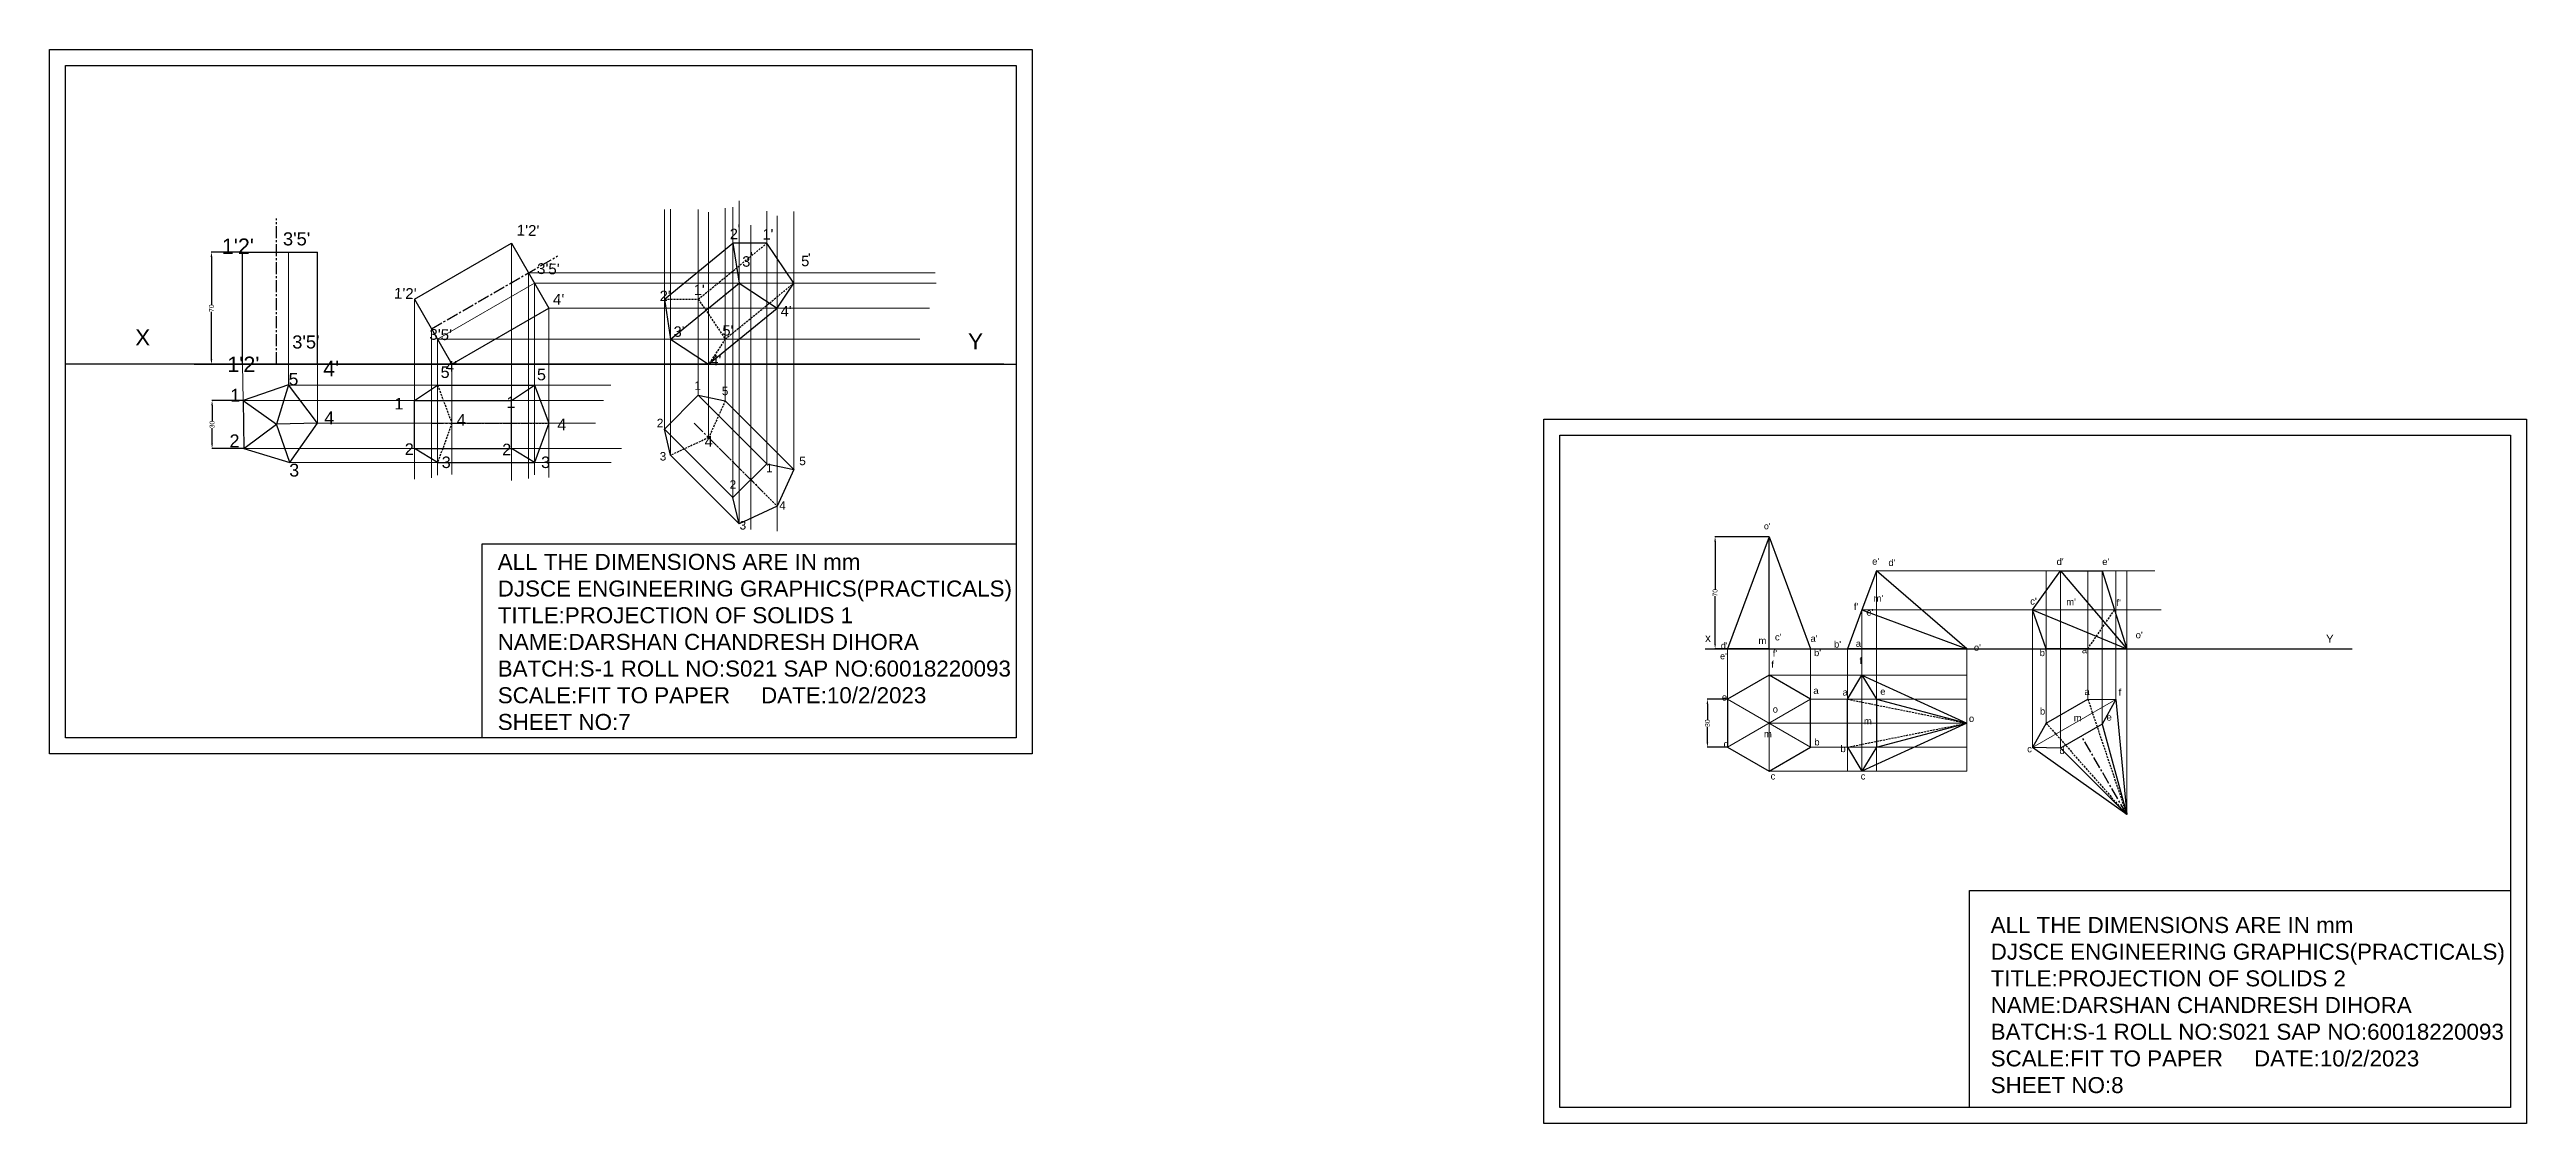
# Model space of a CAD drawing. Header units: inches. Extents: x -1068 to 480, y -467 to 204.
import ezdxf

# ---------------------------------------------------------------- set-up
doc = ezdxf.new("R2010")
doc.units = ezdxf.units.IN
doc.header["$LTSCALE"] = 10
doc.header["$MEASUREMENT"] = 0
doc.linetypes.add('CENTER2', pattern=[1.125, 0.75, -0.125, 0.125, -0.125])
doc.linetypes.add('HIDDEN2', pattern=[0.1875, 0.125, -0.0625])
for name, color, linetype, lineweight in [('centre', 10, 'CENTER2', 30), ('hidden', 80, 'HIDDEN2', 30), ('object', 50, 'Continuous', 30), ('projection', 130, 'Continuous', 5)]:
    doc.layers.add(name, color=color, linetype=linetype, lineweight=lineweight)
doc.layers.add('Layer1', color=210, linetype='Continuous')
doc.styles.get("Standard").update_dxf_attribs({"font": 'arial.ttf'})
doc.dimstyles.get("Standard").update_dxf_attribs({"dimtxt": 3, "dimasz": 3, "dimexe": 0.18, "dimexo": 0.0625, "dimgap": 0.09, "dimtad": 0, "dimtoh": 1, "dimdec": 0, "dimzin": 0, "dimdsep": 46, "dimtxsty": 'Standard', "dimcen": 0.09, "dimadec": 0, "dimazin": 0, "dimtfac": 1, "dimtdec": 0, "dimtofl": 0, "dimtmove": 0, "dimatfit": 3, "dimfxl": 1, "dimtolj": 1, "dimtzin": 0, "dimarcsym": 0})

# ---------------------------------------------------------------- blocks, each defined once
blk = doc.blocks.new('*D1')
at = {"layer": 'Defpoints', "color": 0, "transparency": 16777216}
for p in [(6.8, -100.5), (-26.9, -170.5), (6.8, -170.5)]:
    blk.add_point(p, dxfattribs=at)
at = {"layer": 'projection', "color": 0, "lineweight": -2, "transparency": 16777216}
for p, q in [((6.8, -100.5), (-27.1, -100.5)), ((-26.9, -103.5), (-26.9, -133.3)), ((-26.9, -167.5), (-26.9, -137.7)), ((6.8, -170.5), (-27.1, -170.5))]:
    blk.add_line(p, q, dxfattribs=at)
at = {"layer": 'projection', "color": 0, "transparency": 16777216}
for points in [[(-27.4, -103.5), (-26.4, -103.5), (-26.9, -100.5)], [(-27.4, -167.5), (-26.4, -167.5), (-26.9, -170.5)]]:
    blk.add_solid(points, dxfattribs=at)
at = {"layer": 'projection', "color": 0, "transparency": 16777216, "insert": (-26.9, -135.5), "char_height": 3, "attachment_point": 5, "rotation": 90}
blk.add_mtext('\\A1;70', dxfattribs=at)
blk = doc.blocks.new('*D2')
at = {"layer": 'Defpoints', "color": 0, "transparency": 16777216}
for p in [(-19.1, -202), (-31.7, -232), (-19.1, -232)]:
    blk.add_point(p, dxfattribs=at)
at = {"layer": 'object', "color": 0, "lineweight": -2, "transparency": 16777216}
for p, q in [((-19.2, -202), (-31.9, -202)), ((-31.7, -205), (-31.7, -214.7)), ((-19.2, -232), (-31.9, -232)), ((-31.7, -229), (-31.7, -219.2))]:
    blk.add_line(p, q, dxfattribs=at)
at = {"layer": 'object', "color": 0, "transparency": 16777216}
for points in [[(-32.2, -205), (-31.2, -205), (-31.7, -202)], [(-32.2, -229), (-31.2, -229), (-31.7, -232)]]:
    blk.add_solid(points, dxfattribs=at)
at = {"layer": 'object', "color": 0, "transparency": 16777216, "insert": (-31.7, -217), "char_height": 3, "attachment_point": 5, "rotation": 90}
blk.add_mtext('\\A1;30', dxfattribs=at)
blk = doc.blocks.new('*D4')
at = {"layer": 'Defpoints', "color": 0, "transparency": 16777216}
for p in [(-946.7, -15.4), (-966.1, -45.4), (-946.2, -45.4)]:
    blk.add_point(p, dxfattribs=at)
at = {"layer": 'Layer1', "color": 0, "lineweight": -2, "transparency": 16777216}
for p, q in [((-946.8, -15.4), (-966.3, -15.4)), ((-966.1, -18.4), (-966.1, -28.2)), ((-946.2, -45.4), (-966.3, -45.4)), ((-966.1, -42.4), (-966.1, -32.7))]:
    blk.add_line(p, q, dxfattribs=at)
at = {"layer": 'Layer1', "color": 0, "transparency": 16777216}
for points in [[(-966.6, -18.4), (-965.6, -18.4), (-966.1, -15.4)], [(-966.6, -42.4), (-965.6, -42.4), (-966.1, -45.4)]]:
    blk.add_solid(points, dxfattribs=at)
at = {"layer": 'Layer1', "color": 0, "transparency": 16777216, "insert": (-966.1, -30.4), "char_height": 3, "attachment_point": 5, "rotation": 90}
blk.add_mtext('\\A1;30', dxfattribs=at)
blk = doc.blocks.new('*D5')
at = {"layer": 'Defpoints', "color": 0, "transparency": 16777216}
for p in [(-947.1, 77.3), (-966.5, 7.3), (-947.1, 7.3)]:
    blk.add_point(p, dxfattribs=at)
at = {"layer": 'Layer1', "color": 0, "lineweight": -2, "transparency": 16777216}
for p, q in [((-947.2, 77.3), (-966.7, 77.3)), ((-966.5, 74.3), (-966.5, 44.6)), ((-966.5, 10.3), (-966.5, 40.1)), ((-947.2, 7.3), (-966.7, 7.3))]:
    blk.add_line(p, q, dxfattribs=at)
at = {"layer": 'Layer1', "color": 0, "transparency": 16777216}
for points in [[(-967, 74.3), (-966, 74.3), (-966.5, 77.3)], [(-967, 10.3), (-966, 10.3), (-966.5, 7.3)]]:
    blk.add_solid(points, dxfattribs=at)
at = {"layer": 'Layer1', "color": 0, "transparency": 16777216, "insert": (-966.5, 42.3), "char_height": 3, "attachment_point": 5, "rotation": 90}
blk.add_mtext('\\A1;70', dxfattribs=at)

msp = doc.modelspace()

# ---------------------------------------------------------------- linework, layer by layer
for p, q in [((-977.2, 7.3), (-471.3, 7.3)), ((-33.1, -170.5), (371.2, -170.5))]:
    msp.add_line(p, q)
at = {"layer": 'centre'}
for p, q in [((-925.8, 7.3), (-925.8, 98.3)), ((-829, 29.4), (-750.2, 74.9)), ((-829, 29.4), (-750.2, 74.9)), ((-829, -29.6), (-768.3, -29.6)), ((-664.8, -29.6), (-621.9, -72.5)), ((230.3, -274.1), (202, -225.1))]:
    msp.add_line(p, q, dxfattribs=at)
at = {"layer": 'Defpoints'}
for p, q in [((-946.7, -15.4), (-925.8, -30.1)), ((-918.3, -5.7), (-925.8, -30.1)), ((-946.2, -45.4), (-925.8, -30.1)), ((-900.3, -29.6), (-925.8, -30.1)), ((-917.5, -54.2), (-925.8, -30.1)), ((-471.3, -177.2), (-471.3, -177.2))]:
    msp.add_line(p, q, dxfattribs=at)
for points in [[(-1067.7, 203.9), (-453.7, 203.9), (-453.7, -236.1), (-1067.7, -236.1)], [(480.1, -467.1), (-133.9, -467.1), (-133.9, -27.1), (480.1, -27.1)]]:
    msp.add_lwpolyline(points, close=True, dxfattribs=at)
at = {"layer": 'hidden'}
for p, q in [((-662.3, 47.9), (-619.4, 82.9)), ((-683.5, 47.9), (-662.3, 47.9)), ((-662.3, 47.9), (-645.4, 23)), ((-645.4, 23), (-602.5, 58)), ((-645.4, 23), (-655.8, 7.3)), ((-825.2, -5.9), (-816.2, -29.6)), ((-816.2, -29.6), (-825.2, -54.2)), ((-816.2, -29.6), (-755.6, -29.6)), ((-645.4, -15.5), (-655.8, -38.6)), ((-655.8, -38.6), (-679.6, -49.6)), ((-655.8, -38.6), (-612.9, -81.5)), ((206, -170.5), (222.7, -146.2)), ((55.8, -202), (130.5, -217)), ((206, -202), (230.3, -274.1)), ((55.8, -232), (130.5, -217)), ((180, -217), (230.3, -274.1))]:
    msp.add_line(p, q, dxfattribs=at)
at = {"layer": 'object'}
for p, q in [((-839.6, 47.9), (-779, 82.9)), ((-839.6, 47.9), (-779, 82.9)), ((-839.6, 47.9), (-779, 82.9)), ((-839.6, 47.9), (-779, 82.9)), ((-779, 82.9), (-755.6, 42.3)), ((-779, 82.9), (-755.6, 42.3)), ((-779, 82.9), (-755.6, 42.3)), ((-779, 82.9), (-755.6, 42.3)), ((-683.5, 47.9), (-640.7, 82.9)), ((-619.4, 82.9), (-640.7, 82.9)), ((-640.7, 82.9), (-636.7, 58)), ((-602.5, 58), (-619.4, 82.9)), ((-947.1, 7.3), (-947.1, 77.3)), ((-947.1, 77.3), (-900.3, 77.3)), ((-947.1, 7.3), (-947.1, 77.3)), ((-947.1, 77.3), (-900.3, 77.3)), ((-900.3, 7.3), (-900.3, 77.3)), ((-900.3, 7.3), (-900.3, 77.3)), ((-839.6, 47.9), (-816.2, 7.3)), ((-839.6, 47.9), (-816.2, 7.3)), ((-839.6, 47.9), (-816.2, 7.3)), ((-839.6, 47.9), (-816.2, 7.3)), ((-683.5, 47.9), (-679.6, 23)), ((-679.6, 23), (-636.7, 58)), ((-636.7, 58), (-612.9, 42.3)), ((-612.9, 42.3), (-602.5, 58)), ((-816.2, 7.3), (-755.6, 42.3)), ((-816.2, 7.3), (-755.6, 42.3)), ((-816.2, 7.3), (-755.6, 42.3)), ((-816.2, 7.3), (-755.6, 42.3)), ((-655.8, 7.3), (-612.9, 42.3)), ((-679.6, 23), (-655.8, 7.3)), ((-1052.3, 7.3), (-1057.7, 7.3)), ((-471.3, 7.3), (-1052.3, 7.3)), ((-947.1, 7.3), (-900.3, 7.3)), ((-947.1, 7.3), (-900.3, 7.3)), ((-471.3, 7.3), (-463.7, 7.3)), ((-839.6, -15.4), (-825.2, -5.9)), ((-839.6, -45.4), (-839.6, -15.4)), ((-839.6, -15.4), (-779, -15.4)), ((-825.2, -5.9), (-764.6, -5.9)), ((-779, -15.4), (-764.6, -5.9)), ((-779, -45.4), (-779, -15.4)), ((-764.6, -5.9), (-755.6, -29.6)), ((-683.5, -33.3), (-662.3, -12.1)), ((-662.3, -12.1), (-645.4, -15.5)), ((-662.3, -12.1), (-619.4, -54.9)), ((-755.6, -29.6), (-764.6, -54.2)), ((-645.4, -15.5), (-602.5, -58.4)), ((-825.2, -54.2), (-839.6, -45.4)), ((-839.6, -45.4), (-779, -45.4)), ((-764.6, -54.2), (-779, -45.4)), ((-679.6, -49.6), (-683.5, -33.3)), ((-683.5, -33.3), (-640.7, -76.1)), ((-825.2, -54.2), (-764.6, -54.2)), ((-679.6, -49.6), (-636.7, -92.5)), ((-640.7, -76.1), (-619.4, -54.9)), ((-619.4, -54.9), (-602.5, -58.4)), ((-602.5, -58.4), (-612.9, -81.5)), ((-636.7, -92.5), (-640.7, -76.1)), ((-612.9, -81.5), (-636.7, -92.5)), ((6.8, -100.5), (-19.1, -170.5)), ((6.8, -170.5), (6.8, -100.5)), ((6.8, -100.5), (32.8, -170.5)), ((73.9, -121.8), (64.8, -146.2)), ((130.5, -170.5), (73.9, -121.8)), ((171.5, -146.2), (189, -121.8)), ((189, -121.8), (215, -121.8)), ((189, -121.8), (230.3, -170.5)), ((215, -121.8), (230.3, -170.5)), ((64.8, -146.2), (55.8, -170.5)), ((64.8, -146.2), (130.5, -170.5)), ((180, -170.5), (171.5, -146.2)), ((171.5, -146.2), (230.3, -170.5)), ((-19.1, -170.5), (6.8, -170.5)), ((6.8, -170.5), (32.8, -170.5)), ((130.5, -170.5), (55.8, -170.5)), ((230.3, -170.5), (180, -170.5)), ((55.8, -202), (64.8, -187)), ((64.8, -187), (130.5, -217)), ((64.8, -187), (73.9, -202)), ((55.8, -232), (55.8, -202)), ((73.9, -202), (73.9, -232)), ((73.9, -202), (130.5, -217)), ((180, -217), (206, -202)), ((206, -202), (223.5, -202.3)), ((223.5, -202.3), (215, -217.6)), ((223.5, -202.3), (230.3, -274.1)), ((55.8, -232), (64.8, -247)), ((130.5, -217), (64.8, -247)), ((73.9, -232), (64.8, -247)), ((73.9, -232), (130.5, -217)), ((180, -217), (171.5, -232.3)), ((215, -217.6), (189, -232.6)), ((215, -217.6), (230.3, -274.1)), ((230.3, -274.1), (171.5, -232.3)), ((189, -232.6), (171.5, -232.3)), ((189, -232.6), (230.3, -274.1))]:
    msp.add_line(p, q, dxfattribs=at)
for points in [[(-1057.7, 193.9), (-463.7, 193.9), (-463.7, -226.1), (-1057.7, -226.1)], [(-946.2, -45.4), (-917.5, -54.2), (-900.3, -29.6), (-918.3, -5.7), (-946.7, -15.4)], [(470.1, -457.1), (-123.9, -457.1), (-123.9, -37.1), (470.1, -37.1)], [(-463.7, -226.1), (-797.4, -226.1), (-797.4, -104.9), (-463.7, -104.9)], [(-19.1, -202), (-19.1, -232), (6.8, -247), (32.8, -232), (32.8, -202), (6.8, -187)], [(470.1, -457.1), (132, -457.1), (132, -321.5), (470.1, -321.5)]]:
    msp.add_lwpolyline(points, close=True, dxfattribs=at)
at = {"layer": 'projection'}
for p, q in [((-636.7, -92.5), (-636.7, 109.4)), ((-683.5, -33.3), (-683.5, 103.9)), ((-679.6, -49.6), (-679.6, 104.2)), ((-662.3, -12.1), (-662.3, 103.9)), ((-655.8, -38.6), (-655.8, 102.2)), ((-645.4, -15.5), (-645.4, 104.7)), ((-640.7, -76.1), (-640.7, 105.4)), ((-629.5, -96), (-629.5, 94.2)), ((-619.4, -54.9), (-619.4, 103)), ((-612.9, -97), (-612.9, 100)), ((-602.5, -58.4), (-602.5, 102.7)), ((-779, 82.9), (-779, -65.3)), ((-918.3, 7.3), (-918.3, 77.3)), ((-918.3, 7.3), (-918.3, 77.3)), ((-768.3, 64.4), (-768.3, -64.1)), ((-768.3, 64.4), (-514.2, 64.4)), ((-839.6, 47.9), (-839.6, -64.6)), ((-825.2, 23), (-764.6, 58)), ((-825.2, 23), (-764.6, 58)), ((-825.2, 23), (-764.6, 58)), ((-825.2, 23), (-764.6, 58)), ((-764.6, 58), (-764.6, -61.9)), ((-764.6, 58), (-513.7, 58)), ((-755.6, 42.3), (-755.6, -63.6)), ((-755.6, 42.3), (-517.8, 42.3)), ((-829, 29.4), (-829, -63.8)), ((-825.2, 23), (-825.2, -62.1)), ((-825.2, 23), (-523.8, 23)), ((-946.7, -15.4), (-947.1, 7.3)), ((-918.3, -5.7), (-918.3, 7.3)), ((-918.2, -5.9), (-918.3, 7.3)), ((-918.3, -5.7), (-918.3, 7.3)), ((-918.2, -5.9), (-918.3, 7.3)), ((-900.3, -29.6), (-900.3, 7.3)), ((-816.2, 7.3), (-816.2, -61.7)), ((-946.7, -15.4), (-721.5, -15.4)), ((-918.2, -5.9), (-716.9, -5.9)), ((-900.3, -29.6), (-726.5, -29.6)), ((-946.2, -45.4), (-710.2, -45.4)), ((-917.5, -54.2), (-716.7, -54.2)), ((73.9, -121.8), (73.9, -243.2)), ((73.9, -121.8), (247.9, -121.8)), ((180, -170.5), (180, -121.8)), ((189, -170.5), (189, -121.8)), ((206, -170.5), (206, -121.8)), ((215, -170.5), (215, -121.8)), ((223.5, -170.5), (223.5, -121.8)), ((230.3, -170.5), (230.3, -121.8)), ((64.8, -146.2), (64.8, -245.2)), ((64.8, -146.2), (251.9, -146.2)), ((171.5, -170.5), (171.5, -146.2)), ((-19.1, -202), (-19.1, -170.5)), ((6.8, -187), (6.8, -170.5)), ((32.8, -202), (32.8, -170.5)), ((55.8, -170.5), (55.8, -243.9)), ((130.5, -170.5), (130.5, -239.6)), ((171.5, -232.3), (171.5, -170.5)), ((180, -217), (180, -170.5)), ((189, -232.6), (189, -170.5)), ((206, -202), (206, -170.5)), ((215, -217.6), (215, -170.5)), ((223.5, -202.3), (223.5, -170.5)), ((230.3, -274.1), (230.3, -170.5)), ((6.8, -187), (6.8, -247)), ((6.8, -187), (130.5, -187)), ((-19.1, -232), (32.8, -202)), ((-19.1, -202), (32.8, -232)), ((32.8, -202), (130.5, -202)), ((171.5, -232.3), (223.5, -202.3)), ((6.8, -217), (130.5, -217)), ((32.8, -232), (130.5, -232)), ((6.8, -247), (130.5, -247)), ((55.8, -243.9), (55.8, -247)), ((64.8, -245.2), (64.8, -247)), ((73.9, -243.2), (73.9, -247)), ((130.5, -239.6), (130.5, -247))]:
    msp.add_line(p, q, dxfattribs=at)
at = {"layer": 'projection', "color": 7, "true_color": 0xffffff}
msp.add_line((-19.1, -202), (-23.3, -202), dxfattribs=at)

# ---------------------------------------------------------------- texts
at = {"layer": 'centre'}
for s, p in [("e'", (71.2, -118)), ("d'", (81.4, -118.8)), ("d'", (186.5, -118.2)), ("e'", (215, -118.2)), ("m'", (72.1, -141.1)), ("c'", (170, -142.9)), ("m'", (192.5, -143.3)), ("f'", (59.8, -146.2)), ("e'", (67.6, -149.8)), ("f'", (223.9, -143.8)), ('m', (0.2, -167.5)), ("c'", (10.5, -165.3)), ("a'", (32.7, -166.2)), ("b'", (47.4, -169.8)), ("a'", (61, -169.3)), ("o'", (134.8, -171.8)), ("a'", (202.3, -173.3)), ("o'", (235.9, -164)), ('f', (8.2, -182.4)), ("f'", (9.1, -175.5)), ("b'", (34.9, -175.1)), ("b'", (175.9, -175.1)), ('e', (-22.7, -202.9)), ('a', (34.5, -198.7)), ('a', (52.7, -199.8)), ('e', (76.3, -199.3)), ('a', (203.9, -199.4)), ('f', (225.2, -199.8)), ('o', (9.1, -210.4)), ('m', (66.1, -217.8)), ('o', (131.7, -216.2)), ('b', (176.1, -211.6)), ('m', (197.2, -215.8)), ('e', (217.7, -215.4)), ('d', (-21.6, -232)), ('m', (3.6, -225.8)), ('b', (35.1, -230.9)), ('b', (51.4, -235.1)), ('c', (168.1, -235.2)), ('d', (188.3, -236.3)), ('c', (7.8, -252.2)), ('c', (64.1, -252.2))]:
    msp.add_text(s, height=4.23, dxfattribs=at).set_placement(p)
at = {"layer": 'centre', "attachment_point": 1}
for s, width, insert, char_height in [("o'", 34.999, (3.6, -91.9), 4), ('x', 131.862, (-33.1, -161.2), 5), ("d'", 26.194, (-23.3, -166.5), 4), ('Y', 101.553, (354.9, -161.8), 5), ("e'", 44.684, (-23.8, -173.1), 4)]:
    msp.add_mtext_dynamic_manual_height_columns(s, width=width, gutter_width=1, heights=[0], dxfattribs=dict(at, insert=insert, char_height=char_height))
at = {"layer": 'object'}
for s, p in [("1'2'", (-775.8, 87.7)), ("3'5'", (-763.1, 63.7)), ("1'2'", (-852.5, 48.3)), ("4'", (-753.2, 44.5)), ("3'5'", (-830.4, 22.6)), ("4'", (-820.1, 2.7))]:
    msp.add_text(s, height=6.74, rotation=358.5689, dxfattribs=at).set_placement(p)
for s, height, p in [("'", 6.54, (-637.7, 88.1)), ("1'2'", 9.62, (-960, 76.2)), ("1'2'", 9.62, (-960, 76.2)), ("3'5'", 8.17, (-921.8, 81.5)), ('2', 6.54, (-642.6, 85.4)), ("'", 6.54, (-630, 70.9)), ("1'", 6.54, (-622.2, 85.2)), ('3', 6.54, (-634.8, 68.2)), ('5', 6.54, (-598, 68.5)), ("'", 6.54, (-593.8, 70.1)), ("2'", 6.54, (-686.4, 46.7)), ("1'", 6.54, (-665.1, 50.5)), ("3'", 6.54, (-677.7, 24.4)), ("5'", 6.54, (-647.2, 25.1)), ("4'", 6.54, (-610.8, 37.2)), ('X', 10, (-1014.1, 19)), ("3'5'", 8.17, (-916, 17.1)), ('Y', 10, (-493.7, 16.5)), ("1'2'", 9.62, (-956.6, 2.4)), ('5', 7.7, (-918.2, -5.9)), ('5', 7.7, (-918.2, -5.9)), ("4'", 9.62, (-896.7, -0.2)), ("4'", 9.62, (-896.7, -0.2)), ('5', 7.22, (-823.3, -1.3)), ('5', 7.22, (-763.1, -2.8)), ("4'", 6.54, (-654.7, 6.5)), ('1', 8, (-954.7, -16.1)), ('1', 7.22, (-852.2, -21)), ('1', 7.22, (-782.1, -20.1)), ('1', 5.3, (-664.7, -8.7)), ('5', 5.3, (-647.6, -12.1)), ('4', 8, (-896, -30.2)), ('4', 7.22, (-813.2, -31.1)), ('4', 7.22, (-750.4, -34)), ('2', 5.3, (-688.2, -32.1)), ('2', 8, (-955.2, -44.6)), ('2', 7.22, (-845.7, -49.4)), ('2', 7.22, (-784.8, -49.6)), ('4', 6.54, (-658.3, -44.2)), ('3', 8, (-917.9, -62.9)), ('3', 7.22, (-822.6, -57.6)), ('3', 7.22, (-760.5, -57.6)), ('3', 5.3, (-686.4, -52.9)), ('1', 5.3, (-619.9, -60.2)), ('5', 5.3, (-599.2, -55.8)), ('2', 5.3, (-642.7, -70.5)), ('3', 5.3, (-636.5, -96)), ('4', 5.3, (-611.7, -83.6))]:
    msp.add_text(s, height=height, dxfattribs=at).set_placement(p)
at = {"layer": 'object', "char_height": 10, "attachment_point": 1}
for s, width, insert in [('ALL THE DIMENSIONS ARE IN mm^JDJSCE ENGINEERING GRAPHICS(PRACTICALS)^JTITLE:PROJECTION OF SOLIDS 1^JNAME:DARSHAN CHANDRESH DIHORA^JBATCH:S-1 ROLL NO:S021 SAP NO:60018220093^JSCALE:FIT TO PAPER     DATE:10/2/2023^JSHEET NO:7', 418.117, (-787.6, -111.2)), ('ALL THE DIMENSIONS ARE IN mm^JDJSCE ENGINEERING GRAPHICS(PRACTICALS)^JTITLE:PROJECTION OF SOLIDS 2^JNAME:DARSHAN CHANDRESH DIHORA^JBATCH:S-1 ROLL NO:S021 SAP NO:60018220093^JSCALE:FIT TO PAPER     DATE:10/2/2023^JSHEET NO:8', 572.712, (145.3, -338.1))]:
    msp.add_mtext_dynamic_manual_height_columns(s, width=width, gutter_width=50, heights=[0], dxfattribs=dict(at, insert=insert))
at = {"layer": 'projection'}
msp.add_text('f', height=4.23, dxfattribs=at).set_placement((63.4, -180))

# ---------------------------------------------------------------- dimensions: what is measured, and where the dimension line sits
at = {"layer": 'Layer1'}
for base, p1, p2, picture, middle in [((-966.5, 7.3), (-947.1, 77.3), (-947.1, 7.3), '*D5', (-966.5, 42.3)), ((-966.1, -45.4), (-946.7, -15.4), (-946.2, -45.4), '*D4', (-966.1, -30.4))]:
    dim = msp.add_linear_dim(base=base, p1=p1, p2=p2, angle=90, dimstyle='Standard', dxfattribs=at)
    dim.commit()
    dim.dimension.update_dxf_attribs({"geometry": picture, "text_midpoint": middle})
at = {"layer": 'object', "color": 6}
dim = msp.add_linear_dim(base=(-31.7, -232), p1=(-19.1, -202), p2=(-19.1, -232), angle=90, dimstyle='Standard', dxfattribs=at)
dim.commit()
dim.dimension.update_dxf_attribs({"geometry": '*D2', "text_midpoint": (-31.7, -217)})
at = {"layer": 'projection', "color": 6}
dim = msp.add_linear_dim(base=(-26.9, -170.5), p1=(6.8, -100.5), p2=(6.8, -170.5), angle=90, dimstyle='Standard', dxfattribs=at)
dim.commit()
dim.dimension.update_dxf_attribs({"geometry": '*D1', "text_midpoint": (-26.9, -135.5)})

doc.saveas('drawing.dxf')
